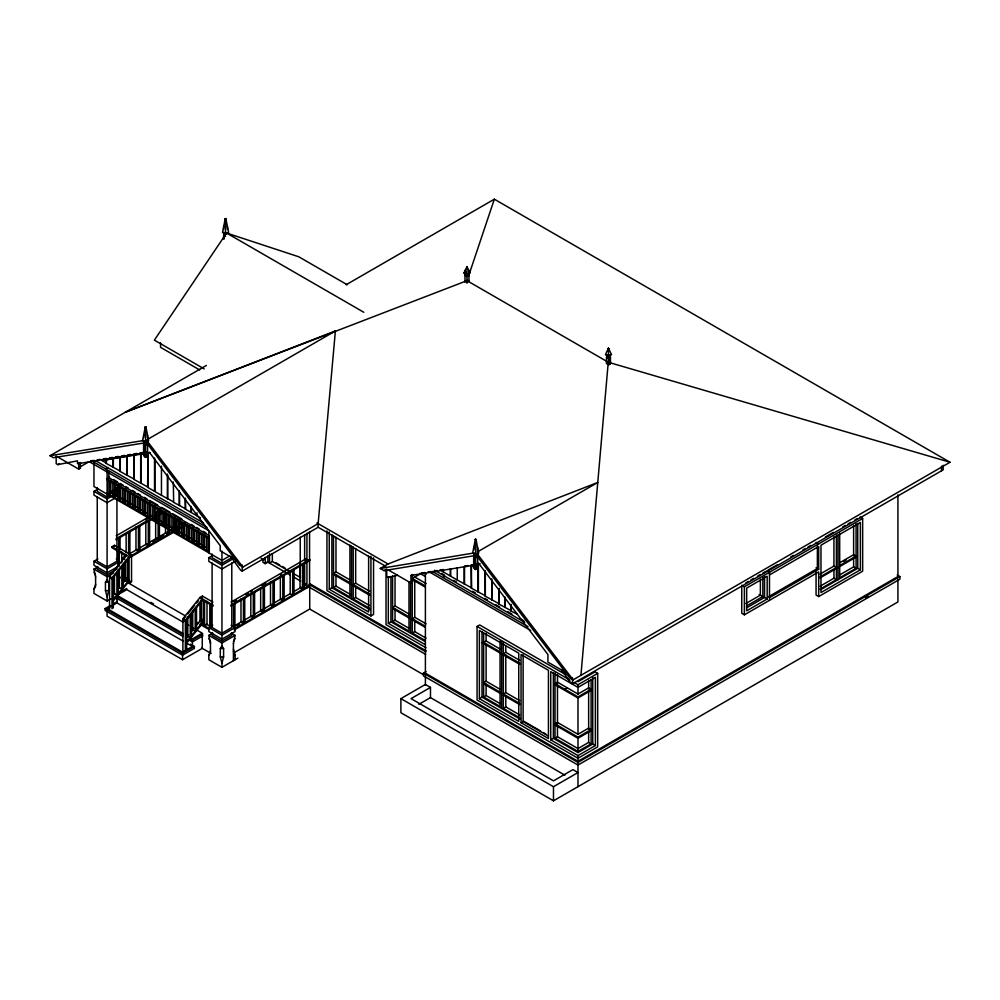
<?xml version="1.0" encoding="UTF-8"?>
<svg xmlns="http://www.w3.org/2000/svg" width="1000" height="1000" viewBox="0 0 1000 1000"><rect width="100%" height="100%" fill="white"/><g stroke="black" fill="none" stroke-linecap="round" stroke-linejoin="round"><path stroke-width="1.5" d="M580.925 675.337L608.125 363.762M465.562 281.225L125.275 412.262L335.387 330.975L318.15 523.625L242.875 567.075L239.462 565.112L146.438 442.587M145.262 426.975L142.562 440.65L145.588 442.4L148.625 440.65L145.925 426.975L145.262 426.975L145.925 426.975M225.238 218.738L222.537 232.4L225.562 234.15L228.6 232.4L225.9 218.738L225.238 218.738L225.9 218.738M475.337 539.425L472.638 553.088L475.662 554.837L478.7 553.088L476 539.425L475.337 539.425L476 539.425M110.925 598.787L107.088 601L107.088 596.788L108.737 590.638L108.737 582.263L107.088 579.775L107.088 576.688L93.963 569.1L95.612 577.125M210.463 650.725L208.825 655.525L208.825 659.725L221.95 667.312L221.95 663.1L223.588 656.95L223.588 648.575L221.95 646.087L221.95 642.987L208.825 635.413L210.463 643.438M233.425 643.45L235.075 635.413L231.137 633.138M468.475 276.312L494.35 199.188L950 462.25L573.112 679.85L569.7 677.875L476.463 555.35M107.088 601L93.963 593.425L93.963 589.212L95.612 584.412M468.3 275.387L463.95 272.95L466.975 266.562L470.012 272.95L465.65 275.387L465.65 274.375L466.975 275.138L468.3 274.375L466.975 276.163L465.65 275.387M608.475 356.388L611.512 354.637L608.475 348.25L605.438 354.637L609.8 357.088L608.475 357.85L607.15 357.088L607.15 354.637M233.425 641.562L235.075 638.513M93.963 589.212L95.612 586.3L95.612 576.763M208.825 655.525L210.463 652.613L210.463 641.538L208.825 638.513M146.45 456.75L148.112 454.025L145.588 455.487L143.075 454.025L144.738 456.75L146.45 456.75L144.738 456.75M476.525 569.2L478.188 566.475L475.662 567.925L473.15 566.475L474.812 569.2L476.525 569.2L474.812 569.2M107.088 596.788L105.45 590.638L105.45 582.263L107.088 579.775M221.95 663.1L220.3 656.95L220.3 648.575L221.95 646.087M347.212 284.738L298.762 256.775L226.575 233.038L154.375 340.138L204.163 368.875M109.55 608.862L109.55 576.388L126.613 555.15M112.013 608.787L112.013 577.8L129.075 556.575L131.537 555.15L131.537 581.962L129.075 583.375L129.075 556.575L112.013 546.725L112.013 547.788L126.45 556.125M112.788 595.763L114.7 593.375M117.575 589.8L119.5 587.413M122.375 583.837L128.125 576.688M113.325 599.562L129.075 579.975L127.762 579.212M113.325 600.788L129.075 581.2M182.9 651.2L182.9 618.725L199.963 597.5L202.425 596.075L212.925 602.137M185.812 616.312L182.9 619.95L185.362 621.375L202.875 599.575L202.425 598.925L185.362 620.15L185.362 651.137M187.763 613.9L194.575 605.413M196.525 603L198.475 600.575M186.062 638.188L188.837 634.725M191.625 631.263L193.475 628.962M196.25 625.5L199.963 620.9L201.275 621.65L203.738 618.587M186.675 641.912L203.925 620.45M186.675 643.138L203.925 621.675M144.913 442.837L53.412 457.7L50 455.725L206.388 365.438M346.175 284.725L494.35 199.188M56.175 456.1L56.175 463.688L57.812 464.625L59.45 463.688M78.725 469.125L78.725 463.55L80.363 462.612L80.363 468.175L78.725 469.125L57.4 456.812M101.737 460.438L106.4 459.675L106.4 463.125L101.737 460.438L144.525 453M106.037 459.888L120.262 457.425L120.262 471.125L106.037 463.338L106.4 459.675M147.787 439.288L335.387 330.975M119.9 457.638L134.113 455.175L134.113 479.125L119.9 471.325L120.262 457.425M146.912 442.688L144.262 444.15L145.588 444.925L146.912 444.15L146.912 440.65M145.588 445.3L147.575 444.15L147.575 451.688L145.588 452.837L143.6 451.688L143.6 444.15L145.588 445.3L145.588 454.888L147.65 453.7L147.65 452.413L145.588 453.587L143.537 452.413L143.537 453.7L145.588 454.888M105.487 468.825L107.587 467.612M147.975 454.475L147.975 487.125L133.75 479.325L134.113 455.175M133.75 455.387L143.812 453.6M466.65 266.75L467.312 266.75M144.262 454.025L146.912 452.413M146.912 453.7L145.588 454.462L144.262 453.7M161.462 466.213L161.462 495.325L147.613 487.325L147.975 452.925M144.262 440.65L144.262 455.9L145.588 455.138M109.55 477.262L107.088 478.688L208.825 537.413M146.912 455.9L145.588 456.662L144.262 455.9M463.95 272.95L465.962 271.775M464.988 275.387L466.975 276.537L468.963 275.387L468.963 280.65L466.975 281.8L464.988 280.65L464.988 275.387L466.975 274.25M110.862 480.412L109.55 481.163L109.55 494.475L110.862 493.713L110.862 481.887M114.975 498.175L107.088 502.713L93.963 495.138L93.963 491.35L97.9 489.075M114.15 482.3L112.837 483.062L112.837 496.375L114.15 495.613M115.787 483.25L114.475 484.012L114.475 497.312L115.787 496.562L115.787 484.725M466.975 281.413L468.3 280.65L466.975 280.387M464.925 282.05L464.925 281.15L466.975 282.337L469.038 281.15M119.075 485.15L117.762 485.9L117.762 499.212L119.075 498.45M111.037 491.838L118.912 487.3M97.25 487.738L97.25 491.35L107.088 497.038L109.55 495.613M93.963 491.35L107.088 498.925L111.037 496.65M114.975 494.375L118.912 492.113M133.837 493.675L132.525 494.425L132.525 507.738L133.837 506.975M123.987 501.3L122.675 502.05L122.675 488.75M128.912 504.137L127.6 504.9L127.6 491.587M161.462 495.325L173.663 501.95L173.3 481.987M116.237 535.763L148.312 517.25M154.987 513.387L160.338 510.3M145.812 519.75L147.125 518.987M116.025 538.725L150.775 518.663M154.775 516.35L157.45 514.812M160.125 513.263L162.8 511.725M116.025 539.788L152.113 518.95M154.462 517.6L157.45 515.875M159.438 514.725L163.088 512.612M165.012 511.662L163.7 512.425L163.7 525.737L165.012 524.975L165.012 513.15M173.3 502.163L185.487 508.787L185.487 498.3M112.013 546.725L114.475 545.3L131.537 555.15M169.938 514.513L168.625 515.262L168.625 528.575L169.938 527.812L169.938 515.988M118.912 566.013L107.088 572.825L93.963 565.25L93.963 561.225L97.9 558.95M185.125 498.512L185.487 508.787M174.85 517.35L173.538 518.112L173.538 531.413M178.137 519.25L176.825 520L176.825 533.312L178.137 532.55M185.125 508.988L196.962 515.825L196.962 512.788M93.963 569.1L97.9 566.825M179.775 520.2L178.463 520.95L178.463 534.263L179.775 533.5L179.775 521.675M97.25 496.675L97.25 561.225L107.088 566.9L116.938 561.225L116.938 499.75M121.85 558.263L124.513 556.725M129.838 553.65L137.287 549.35M139.15 548.275L147.137 543.663M149.812 542.125L156.975 537.987M159.125 536.737L171.112 529.825M175.35 518.125L175.35 527.375L176.663 526.613M179.1 525.212L183.088 522.9M152.475 541.65L155.137 540.112M159.775 537.425L163.812 535.1M93.963 561.225L107.088 568.8L118.912 561.975M130.963 555.837L185.55 524.325M129.075 557.638L131.537 556.213M130.963 556.9L174.9 531.538M178.9 529.225L186.887 524.612M97.25 566.538L97.25 569.1L107.088 574.788L116.938 569.1L116.938 566.538M107.088 576.688L113.663 572.888M192.9 527.775L191.588 528.525L191.588 541.838L192.9 541.075M183.062 535.4L181.75 536.15L181.75 522.85M197.825 530.612L196.513 531.375L196.513 544.675L197.825 543.925M187.987 538.237L186.675 539L186.675 525.688M131.537 580.9L129.075 582.312L122.65 578.612M118.912 593.038L126.788 588.5M190.375 644.15L194.375 646.462L194.375 648.363L182.562 655.188L105.125 610.475L105.125 608.575L110.375 605.55M113 604.025L116.938 601.75M182.975 641.025L116.938 602.888L107.088 608.575L182.562 652.15L192.413 646.462L192.413 640.025L202.913 633.962M235.075 561.45L221.95 569.025L208.825 561.45L208.825 557.663L212.763 555.388M229.825 555.875L221.95 560.425L93.963 486.538L93.963 463.225M212.1 554.05L212.1 557.663L221.95 563.337L231.788 557.663M208.825 557.663L221.95 565.237L233.762 558.413M608.812 348.438L608.138 348.438M607.15 357.088L608.475 356.325M608.475 358.237L610.462 357.088L610.462 362.35L608.475 363.488L606.487 362.35L606.487 357.088L608.475 358.237L608.475 364.925L610.525 363.75L610.525 362.837L608.475 364.025L606.425 362.837L606.425 363.75M231.15 557.125L240.575 570.15L242.213 571.1L318.15 527.263L385.737 566.287M609.8 362.35L607.15 362.837M608.475 363.612L609.8 362.837M608.475 364.513L609.8 363.75L609.8 354.637M608.475 364.738L609.8 363.975M262.962 559.25L262.962 562.35L265.262 563.675L267.887 562.163L267.887 555.913M290.95 572.212L272.35 561.475L269.525 563.112L269.525 553.787M231.088 602.075L305.925 558.862M233.762 601.587L236.438 600.05M245.787 594.65L248.463 593.1M250.825 591.737L252.138 590.988M261.825 585.388L265.837 583.075M280.35 574.688L281.663 573.925M304.637 534.775L304.637 559.612L306.938 560.938L309.562 559.412M230.875 605.037L309.725 559.513L309.725 560.575L230.875 606.1M309.562 560.475L306.938 562L306.938 587.737L309.562 586.225M201.275 624L203.738 622.575M231.137 625.25L235.075 627.525L235.075 631.562L221.95 639.138L208.825 631.562L208.825 627.525L212.763 625.25M293.6 573.75L300.5 577.425M202.913 635.862L192.413 641.925L188.412 639.612M208.825 635.413L212.763 633.138M105.125 608.575L182.562 653.288L194.375 646.462M234.037 626.112L242.288 621.35M244.688 619.963L252.138 615.662M254.013 614.575L271.825 604.3M273.975 603.05L289.95 593.825M293.95 591.525L301.363 587.238M303.275 586.138L305.938 584.6M212.1 562.987L212.1 627.525L221.95 633.212L231.788 627.525L231.788 562.987M236.7 625.638L239.363 624.1M208.825 627.525L221.95 635.112L235.075 627.525M235.162 628.3L309.725 585.25M107.088 610.475L107.088 616.15L182.562 659.725L202.262 648.363L202.262 635.1M234.1 629.975L309.725 586.312L309.725 609.05L423.638 674.825M351.125 580.575L335.975 571.825L333.512 573.25L349.925 582.725M212.1 632.837L212.1 635.413L221.95 641.1L231.788 635.413L231.788 632.837M221.95 642.987L235.075 635.413M329.25 531.9L329.25 589.25L331.875 587.737L369.938 609.712M333.512 535.625L333.512 587.55L335.975 586.125L351.125 594.875M234.1 652.712L309.725 609.05M474.913 555.6L383.988 570.65L380.238 568.488L388.05 563.975L597.762 482.463L477.625 551.812M369.55 591.213L355.662 583.2L353.2 584.612L369.613 594.087M383.988 570.65L385.825 569.587M221.95 667.312L237.887 658.1M386.737 569.062L386.737 576.638L388.375 577.587L390.025 576.638M353.2 546.987L353.2 598.913L355.662 597.487L369.55 605.513M410.95 583.038L410.95 575.462L412.587 574.513L412.587 582.087L410.95 583.038L388.088 569.837M421.562 573.188L412.275 578.45L424.888 585.737M443.375 569.7L443.375 572L440.238 569.775M326.95 530.85L326.95 590.575L370.925 615.962L373.55 614.45L373.55 557.788M474.338 556.6L475.662 557.362L477 556.6L477 555.138L475.662 555.9L474.338 555.138M475.662 557.75L477.663 556.6L477.663 564.138L475.662 565.288L473.675 564.138L473.675 556.6L475.662 557.75L475.662 567.325L473.612 566.138L473.612 564.85L475.662 566.038L477.725 564.85L477.725 566.138L475.662 567.325M442.825 577.487L444.925 576.275M408.925 613.95L395.037 605.925L392.587 607.35L408.988 616.825M443.375 572L457.238 580L457.238 567.825M480.087 563.55L475.662 564.9L474.338 564.138M477 564.85L475.662 565.612L474.338 564.85M477 566.138L475.662 566.912L474.338 566.138M475.662 567.238L477 566.475L477 564.138M477 568.337L475.662 569.113L474.338 568.337L474.338 553.088M388.312 576.85L388.312 623.35L390.938 621.838L425.075 641.538M392.587 575.75L392.587 621.65L395.037 620.225L408.925 628.237M457.238 580L471.45 587.788L471.45 565.337M426.087 623.85L414.738 617.3L412.275 618.713L424.888 626M471.087 565.55L471.45 587.788M471.087 588L485.312 595.788L485.312 570.925M412.275 581.087L412.275 633.013L414.738 631.6L426.087 638.15M484.95 571.125L485.312 595.788M484.95 596L499.162 603.787L499.162 588.462M498.8 588.675L499.162 603.787M498.8 604L510.988 610.625L510.988 604.412M577.987 681.7L595.05 671.85L597.675 673.363L597.675 746.875L577.987 758.25L477.075 699.987L477.075 626.475L479.7 624.963L565.875 674.712M510.637 604.625L510.988 610.625M516.912 614.038L510.637 610.825M897.2 575L899.9 576.562L899.9 579.212L577.987 765.062L423.425 675.837L423.425 673.175L426.05 671.663M483.638 633.237L483.638 642.387L486.1 640.975L499.988 648.988M897.925 579.212L897.925 601.95L553.475 800.812L400.887 712.725L400.887 698.625L425.4 684.475L430.475 687.4L430.475 697.6L564.85 775.175M430.475 687.4L411.037 698.625L553.475 780.863L572.913 769.638L577.987 772.562L553.475 786.725L400.887 698.625M503.338 643.075L503.338 653.763L505.788 652.337L519.675 660.35M418.812 704.325L430.475 697.6M499.988 689.25L486.1 681.237L483.638 682.663L500.05 692.138M479.375 698.662L518.75 721.4L518.75 653.188L479.375 630.462L479.375 698.662L482 697.15L520.062 719.125M483.638 643.525L483.638 696.963L486.1 695.537L499.988 703.55M519.675 700.625L505.788 692.6L503.338 694.025L519.738 703.5M503.338 654.9L503.338 708.325L505.788 706.9L519.675 714.912M745.713 582.975L748.35 581.45M750.987 579.925L753.637 578.4M757.6 576.112L760.238 574.587M762.887 573.062L765.525 571.538M768.175 570L777.487 564.625M790.788 556.95L793.45 555.413M802.763 550.037L805.413 548.5M808.075 546.962L810.738 545.438M825.387 536.975L833.375 532.362M842.712 526.975L845.375 525.438M848.037 523.9L850.7 522.362M854.7 520.05L857.362 518.513M561.388 669.887L570.825 682.913L572.463 683.863L943.175 469.837L943.175 465.288M564.862 689.287L567.325 687.862M818.688 596.55L818.688 571.912L744.375 614.825L741.75 613.3L741.75 585.262L744.375 586.775L862.65 518.488L862.65 571.163L818.688 596.55L816.062 595.025L816.062 571.938M573.95 682.4L577.987 684.737L597.675 673.363M769.475 574.938L818.688 546.525L818.688 569.263L769.475 597.675M521.05 722.725L548.45 738.538L548.45 670.337L521.05 654.513L521.05 722.725L523.675 721.213L540.638 731M577.987 694.025L588.65 687.862L591.112 689.287L577.987 696.862L555.013 683.6L557.475 682.175L577.987 694.025L577.987 684.737M591.112 690.425L577.987 698L555.013 684.737M745.913 603.5L760.375 595.163L760.375 579.125M747.062 605.688L762.837 596.575L762.837 577.638M746.6 607.85L764.55 597.487L767.175 599L767.175 576.263L746.663 588.112L746.663 610.837L767.175 599M768.162 596.912L817.375 568.5L817.375 545.775M820.062 574.1L833.938 566.087L836.4 567.513L820 576.975M839.75 562.737L853.625 554.712L856.087 556.138L839.688 565.612M843.538 561.512L846.062 560.062M820 577.95L836.4 568.475M838.037 567.525L856.087 557.1M550.75 739.862L553.375 738.35L577.987 752.562L592.75 744.038L595.375 745.55L595.375 677.35L577.987 687.387L550.75 671.663L550.75 739.862L577.987 755.588L595.375 745.55M555.013 672.913L555.013 738.162L557.475 736.737L577.987 748.587L588.65 742.425L591.112 743.85L591.112 680.125M820.062 586.263L833.938 578.237L836.4 579.663L836.4 535.163M839.75 574.888L853.625 566.875L856.087 568.3L856.087 523.8M820 589.138L836.4 579.663M856.087 568.3L839.688 577.775L839.688 533.263M820.975 589.538L857.738 568.312L860.362 569.837L860.362 522.463L820.975 545.2L820.975 592.562L860.362 569.837M577.987 734.287L588.65 728.125L591.112 729.55L577.987 737.125L555.013 723.863L557.475 722.45L577.987 734.287L577.987 696.862M591.112 730.688L577.987 738.263L555.013 725M591.112 743.85L577.987 751.425L555.013 738.162M425.4 572.95L425.4 673.175L577.987 761.275L897.925 576.562L897.925 494.837M423.425 673.175L577.987 762.412L899.9 576.562M865.525 597.913L868.225 596.362M388.375 577.587L397.488 575.262M57.812 464.625L77.475 460.838L77.475 463.762M380.238 568.488L473.225 553.1M50 455.725L143.375 440.562M80.363 462.612L79.125 462.812L80.363 463.525M91.05 460.875L94.1 460.375M97.15 459.888L100.2 459.387M103.25 458.888L106.3 458.4M109.35 457.9L112.4 457.4M115.45 456.912L118.5 456.413M121.55 455.913L124.6 455.425M127.65 454.925L130.7 454.438M133.75 453.938L136.8 453.438M139.85 452.95L142.9 452.45M78.725 463.55L144.6 452.85M147.613 453.137L150.387 452.688M421.788 573.013L424.862 572.513M427.925 572.025L431 571.525M434.062 571.025L437.137 570.525M440.2 570.025L443.275 569.525M464.75 566.038L467.812 565.538M470.887 565.037L473.95 564.55M410.95 575.462L479.438 564.338L547.925 654.538L547.925 662.113L566.312 672.738M105.45 582.263L108.737 582.263M105.45 590.638L108.737 590.638M220.3 648.575L223.588 648.575M220.3 656.95L223.588 656.95M609.763 362.663L950 462.25M467.013 280.675L606.912 361.45M465.65 281.15L466.975 281.913L466.975 276.537M860.025 516.975L862.65 518.488M816.062 542.362L818.688 543.875M816.062 567.75L818.688 569.263M226.575 233.038L363.825 312.288M225.562 236.388L223.713 235.325L223.713 232.4M766.85 570.775L769.475 572.288L769.475 600.325M759.15 594.45L762.837 596.575M199.675 369.925L160.55 347.337L160.55 342.788M441.6 573.413L444.3 574.963M453.75 580.425L456.45 581.987M472.663 591.337L475.363 592.9M484.812 598.35L487.512 599.913M495.613 604.587L499.663 606.938M507.762 611.613L511.825 613.95M521.275 619.4L523.975 620.962M434.475 570.25L524.688 622.325M432.375 571.462L527.987 626.663M429.038 571.763L530.688 630.45M423.325 572.712L426 574.25M419.812 573.337L425.075 576.362M414.738 577.025L426.087 583.587M316.938 522.925L388.475 564.225M412.275 579.587L424.888 586.875M477.075 626.475L569.913 680.075M146.912 444.15L144.262 442.688M483.638 642.387L500.05 651.862L500.05 641.175M503.338 653.763L519.738 663.238M482 642.588L519.738 664.375M144.262 451.688L145.588 452.463L146.912 451.688L146.912 454.025L144.262 452.413M333.512 574.388L349.925 583.862M353.2 585.75L369.613 595.225M392.587 608.488L408.988 617.962M412.275 619.85L424.888 627.137M333.512 587.55L349.925 597.025L349.925 545.1M353.2 598.913L369.613 608.387M392.587 621.65L408.988 631.125L408.988 582.212M412.275 633.013L424.888 640.3M329.25 589.25L368.625 611.987L368.625 556.188M388.312 623.35L425.075 644.575M426 647.763L386.025 624.675L386.025 569.55M196.962 515.825L200.5 517.863M275.7 562.612L279.675 564.913M282.337 566.45L284.988 567.975M483.638 683.8L500.05 693.263M503.338 695.163L519.738 704.638M309.962 583.8L426.175 650.888M95.838 460.825L203.575 523.025M308.962 584.362L425.675 651.737M261.137 558.263L263.837 559.825M267.125 561.725L290.2 575.037M293.888 577.175L300.7 581.1M303.25 582.575L305.95 584.138M91.125 460.525L206.875 527.362M308.962 587.013L425.675 654.4M208.225 530.363L89.2 461.65L79.125 467.463L80.363 468.175M113.575 479.588L117.587 481.9M120.262 483.45L122.938 484.988M125.612 486.538L128.287 488.088M132.312 490.4L134.987 491.95M137.662 493.488L140.338 495.037M144.35 497.35L147.037 498.9M149.713 500.45L157.738 505.087M161.75 507.4L169.788 512.038M172.463 513.587L181.838 518.987M191.2 524.4L193.875 525.95M196.562 527.5L199.237 529.038M203.25 531.362L205.925 532.9M209.225 535.638L108.837 477.675L108.837 472.038M483.638 696.963L500.05 706.425L500.05 653M503.338 708.325L519.738 717.8M107.088 479.75L208.825 538.475M543.25 732.5L545.862 734.013M547.913 735.837L523.125 721.525L523.125 654.875M116.287 489.075L118.912 490.588M237.037 560.525L220.212 550.812L220.212 545.65L149.2 452.113M175.35 527.375L177.812 528.8M110.887 492.4L122.938 499.363M125.612 500.9L128.287 502.45M130.975 504L147.037 513.275M149.713 514.812L152.387 516.362M155.062 517.913L167.113 524.862M169.788 526.413L172.463 527.95M175.138 529.5L181.838 533.362M184.513 534.913L187.188 536.45M189.862 538L205.925 547.275M107.088 493.05L208.825 551.788M199.963 598.562L199.963 597.5L213.088 605.075M201.275 599.312L213.088 606.138M116.287 558.95L118.912 560.462M122.55 575.7L125.113 577.188M206.275 624.05L210.138 626.275M117.513 575.638L120.087 577.125M201.25 623.987L208.95 628.438M117.438 576.663L120.087 578.188M122.613 579.65L125.225 581.15M129.075 583.375L185.25 615.812M195.95 621.987L198.625 623.525M199.963 624.3L209.013 629.525M109.55 576.388L112.013 577.8M182.9 618.725L185.362 620.15M109.55 577.612L112.013 579.025L129.537 557.225L129.075 556.575M150.812 602.375L153.488 603.913M183.388 622.312L126.788 589.625L116.938 595.312L182.975 633.438M186.088 623.862L188.775 625.425M191.475 626.975L194.175 628.538M196.863 630.087L202.262 633.2L192.413 638.888L187.025 635.775M116.3 596.087L183.062 634.625M189.737 638.488L192.413 640.025M114.975 597.212L183.062 636.525M113.85 597.325L117.9 599.663M201.675 648.025L211.137 653.487M187.025 643.35L192.413 646.462M477.225 553.837L573.112 679.85M146.438 440.062L242.875 567.075M199.963 597.5L200.425 598.15M93.963 572.2L95.612 575.237M233.425 651.038L235.075 655.525L235.075 659.725M233.425 649.137L235.075 655.525M941.538 466.238L941.538 470.775M857.738 523.462L857.738 568.312M853.625 525.45L853.625 554.712M853.625 557.087L853.625 566.875M838.037 534.825L838.037 579.688M833.938 536.825L833.938 566.087M833.938 569.85L833.938 578.237M764.55 576.263L764.55 597.487M744.375 586.775L744.375 614.825M610.337 354.637L610.337 356.062L608.475 357.137L606.625 356.062L606.625 354.637M608.475 348.25L608.475 357.85M592.75 677.387L592.75 744.038M588.65 680.225L588.65 689M588.65 690.5L588.65 729.262M588.65 732.188L588.65 742.425M577.987 736.888L577.987 752.562M577.987 755.588L577.987 761.275M577.987 762.412L577.987 786.663M572.463 677.8L572.463 683.863M557.475 674.55L557.475 683.312M557.475 684.825L557.475 723.575M557.475 725.037L557.475 736.737M553.475 786.725L553.475 800.812M553.375 673.25L553.375 738.35M505.788 646.237L505.788 652.337M505.788 654.975L505.788 692.6M505.788 695.625L505.788 706.9M505.075 597.962L505.075 607.212M504.712 596.625L504.712 607.413M501.688 641.825L501.688 708.512M492.238 581.638L492.238 599.788M491.875 578.825L491.875 600M486.1 633.337L486.1 640.975M486.1 645.113L486.1 681.237M486.1 684.262L486.1 695.537M482 631.975L482 697.15M478.375 564.25L478.375 591.788M478.013 562.925L478.013 592M477.525 547.125L477.525 555.138L475.662 556.2L473.812 555.138L473.812 553.088M475.662 539.225L475.662 557.362M475.662 567.925L475.662 569.688M473.812 547.125L473.812 550.112M468.837 270.25L468.837 274.375L466.975 275.438L465.125 274.375L465.125 270.25M466.975 266.938L466.975 276.163M466.975 282.337L466.975 283.238M464.525 566.413L464.525 583.787M464.162 566.625L464.162 584M450.662 568.65L450.662 575.788M450.3 568.862L450.3 576M425.4 675.837L425.4 684.925M414.738 581.175L414.738 617.3M414.738 620.312L414.738 631.6M410.625 581.763L410.625 633.2M395.037 575.825L395.037 605.925M395.037 608.95L395.037 620.225M390.938 576.438L390.938 621.838M370.925 556.237L370.925 615.962M355.662 548.575L355.662 583.2M355.662 586.213L355.662 597.487M351.562 546.062L351.562 599.1M335.975 537.212L335.975 571.825M335.975 574.85L335.975 586.125M331.875 534.7L331.875 587.737M318.15 524.225L318.15 527.263M309.562 531.712L309.562 584.7M306.938 533.225L306.938 560.938M304.637 562.188L304.637 586.413M303.812 563.987L303.812 588.663M302.5 564.738L302.5 589.425L300.05 588L300.05 564.862M300.238 537.188L300.238 577.575M293.975 569.663L293.975 594.35M292.663 570.425L292.663 595.1L290.2 593.688L290.2 572.087M284.125 575.35L284.125 600.037M282.812 576.112L282.812 600.788L280.35 599.362L280.35 576.225M274.288 581.038L274.288 605.712M272.975 581.788L272.975 606.475L270.512 605.05L270.512 581.912M272.35 553.713L272.35 561.475M265.262 557.438L265.262 563.675M264.438 586.725L264.438 611.4M263.125 587.475L263.125 612.163L260.663 610.737L260.663 587.6M254.6 592.4L254.6 617.087M253.287 593.162L253.287 617.837L250.825 616.425L250.825 593.288M244.75 598.088L244.75 622.762M243.438 598.85L243.438 623.525L240.975 622.1L240.975 598.962M242.213 565.037L242.213 571.1M234.913 603.775L234.913 628.45M233.6 604.525L233.6 627.663M233.425 643.075L233.425 660.675M227.425 226.45L227.425 229.425M225.562 218.55L225.562 234.15M224.237 232.4L224.237 238.925M223.713 226.45L223.713 229.425M223.575 235.912L223.575 238.925M221.95 551.1L221.95 563.337M221.95 565.237L221.95 633.212M221.95 635.112L221.95 641.1M211.112 605L211.112 628.138M209.8 604.237L209.8 627.375M208.825 531.087L208.825 552.85M207.013 601.337L207.013 624.475L204.55 625.887L204.55 601.213M206.363 537.05L206.363 550.363M203.238 600.45L203.238 625.138M202.425 596.075L202.425 597.137M201.438 534.212L201.438 547.525M201.275 600.862L201.275 622.45M199.963 603.188L199.963 621.7M199.462 533.038L199.462 544.875L198.15 545.625L198.15 532.325M196.513 607.487L196.513 629.663M195.2 609.125L195.2 631.3L192.738 629.875L192.738 610.662M194.55 530.2L194.55 542.025L193.238 542.788L193.238 529.475M191.4 507.688L191.4 512.2M191.575 613.65L191.575 635.812M191.038 506.388L191.038 512.4M190.263 615.275L190.263 637.45L187.8 636.025L187.8 616.812M189.625 525.875L189.625 539.188L188.312 539.938L188.312 526.638M186.675 619.738L186.675 650.337M184.7 523.038L184.7 536.35L183.388 537.1L183.388 523.787M182.562 653.288L182.562 659.725M179.575 491.938L179.575 505.363M179.213 490.662L179.213 505.575M174.85 518.825L174.85 530.662M171.9 517.163L171.9 530.475M169.275 529.1L169.275 533.725M167.963 528.312L167.963 534.475L165.5 533.062L165.5 513.013M167.738 475.412L167.738 498.537M167.387 474.087L167.387 498.75M166.975 514.325L166.975 527.625M162.062 511.475L162.062 524.788M159.438 523.975L159.438 539.4M158.125 523.2L158.125 540.163L155.662 538.737L155.662 515.6M157.137 508.638L157.137 521.95M155.162 505.988L155.162 519.288L153.85 520.05L153.85 506.737M154.9 459.363L154.9 491.125M154.537 458.062L154.537 491.325M152.213 505.8L152.213 519.1M149.588 520.413L149.588 545.087M148.275 521.163L148.275 545.85L145.812 544.425L145.812 521.287M147.45 434.688L147.45 437.663M147.45 440.65L147.45 442.688L145.588 443.762L143.737 442.688L143.737 440.65M147.287 502.95L147.287 516.263M145.588 426.788L145.588 444.925M145.588 455.487L145.588 457.25M143.737 434.688L143.737 437.663M142.375 500.112L142.375 513.425M141.05 454.05L141.05 483.125M140.688 454.263L140.688 483.325M139.75 526.087L139.75 550.775M138.438 526.85L138.438 551.525L135.975 550.112L135.975 526.975M137.45 497.275L137.45 510.575M135.475 496.1L135.475 507.925L134.162 508.688L134.162 495.375M130.55 491.775L130.55 505.087L129.238 505.838L129.238 492.537M129.9 531.775L129.9 554.913M128.588 532.537L128.588 554.125M128.262 558.95L128.262 577.463M127.762 558.425L127.762 580.438M127.188 456.3L127.188 475.125M126.825 456.512L126.825 475.325M126.125 534.2L126.125 552.712M125.8 560.375L125.8 580.425M125.638 488.938L125.638 502.238L124.325 503L124.325 489.688M124.488 554.987L124.488 559.612M124.488 562.7L124.488 579.663M123.175 565.15L123.175 587.325M121.862 566.788L121.862 588.95L119.4 587.537L119.4 569.8M121.7 552.075L121.7 562.875M120.712 486.087L120.712 499.4L119.4 500.163L119.4 486.85M120.05 537.463L120.05 549.8M119.237 551.95L119.237 565.837M119.237 570.462L119.237 576.638M118.737 538.212L118.737 549.012M118.225 571.3L118.225 593.475M117.925 551.2L117.925 566.625M117.925 571.25L117.925 575.875M116.938 487.738L116.938 491.35M116.912 572.938L116.912 595.1L114.45 593.688L114.45 575.95M116.938 597.212L116.938 602.888M114.475 545.3L114.475 546.362M113.338 458.55L113.338 467.125M113.325 577.4L113.325 607.987M112.975 458.762L112.975 467.325M107.912 480.225L107.912 493.525M107.088 470.8L107.088 497.038M107.088 498.925L107.088 566.9M107.088 568.8L107.088 574.788M140.4 497.463L139.088 498.212L139.088 511.525L140.4 510.763L140.4 497.463M145.325 500.3L144.012 501.062L144.012 514.362L145.325 513.612L145.325 500.3M150.25 503.137L148.938 503.9L148.938 517.212L150.25 516.45L150.25 503.137M160.087 508.825L158.775 509.588L158.775 522.888L160.087 522.137L160.087 508.825M204.387 534.4L203.075 535.163L203.075 548.475L204.387 547.712L204.387 534.4M209.312 537.25L208 538L208 551.312L209.312 550.55L209.312 537.25"/></g></svg>
